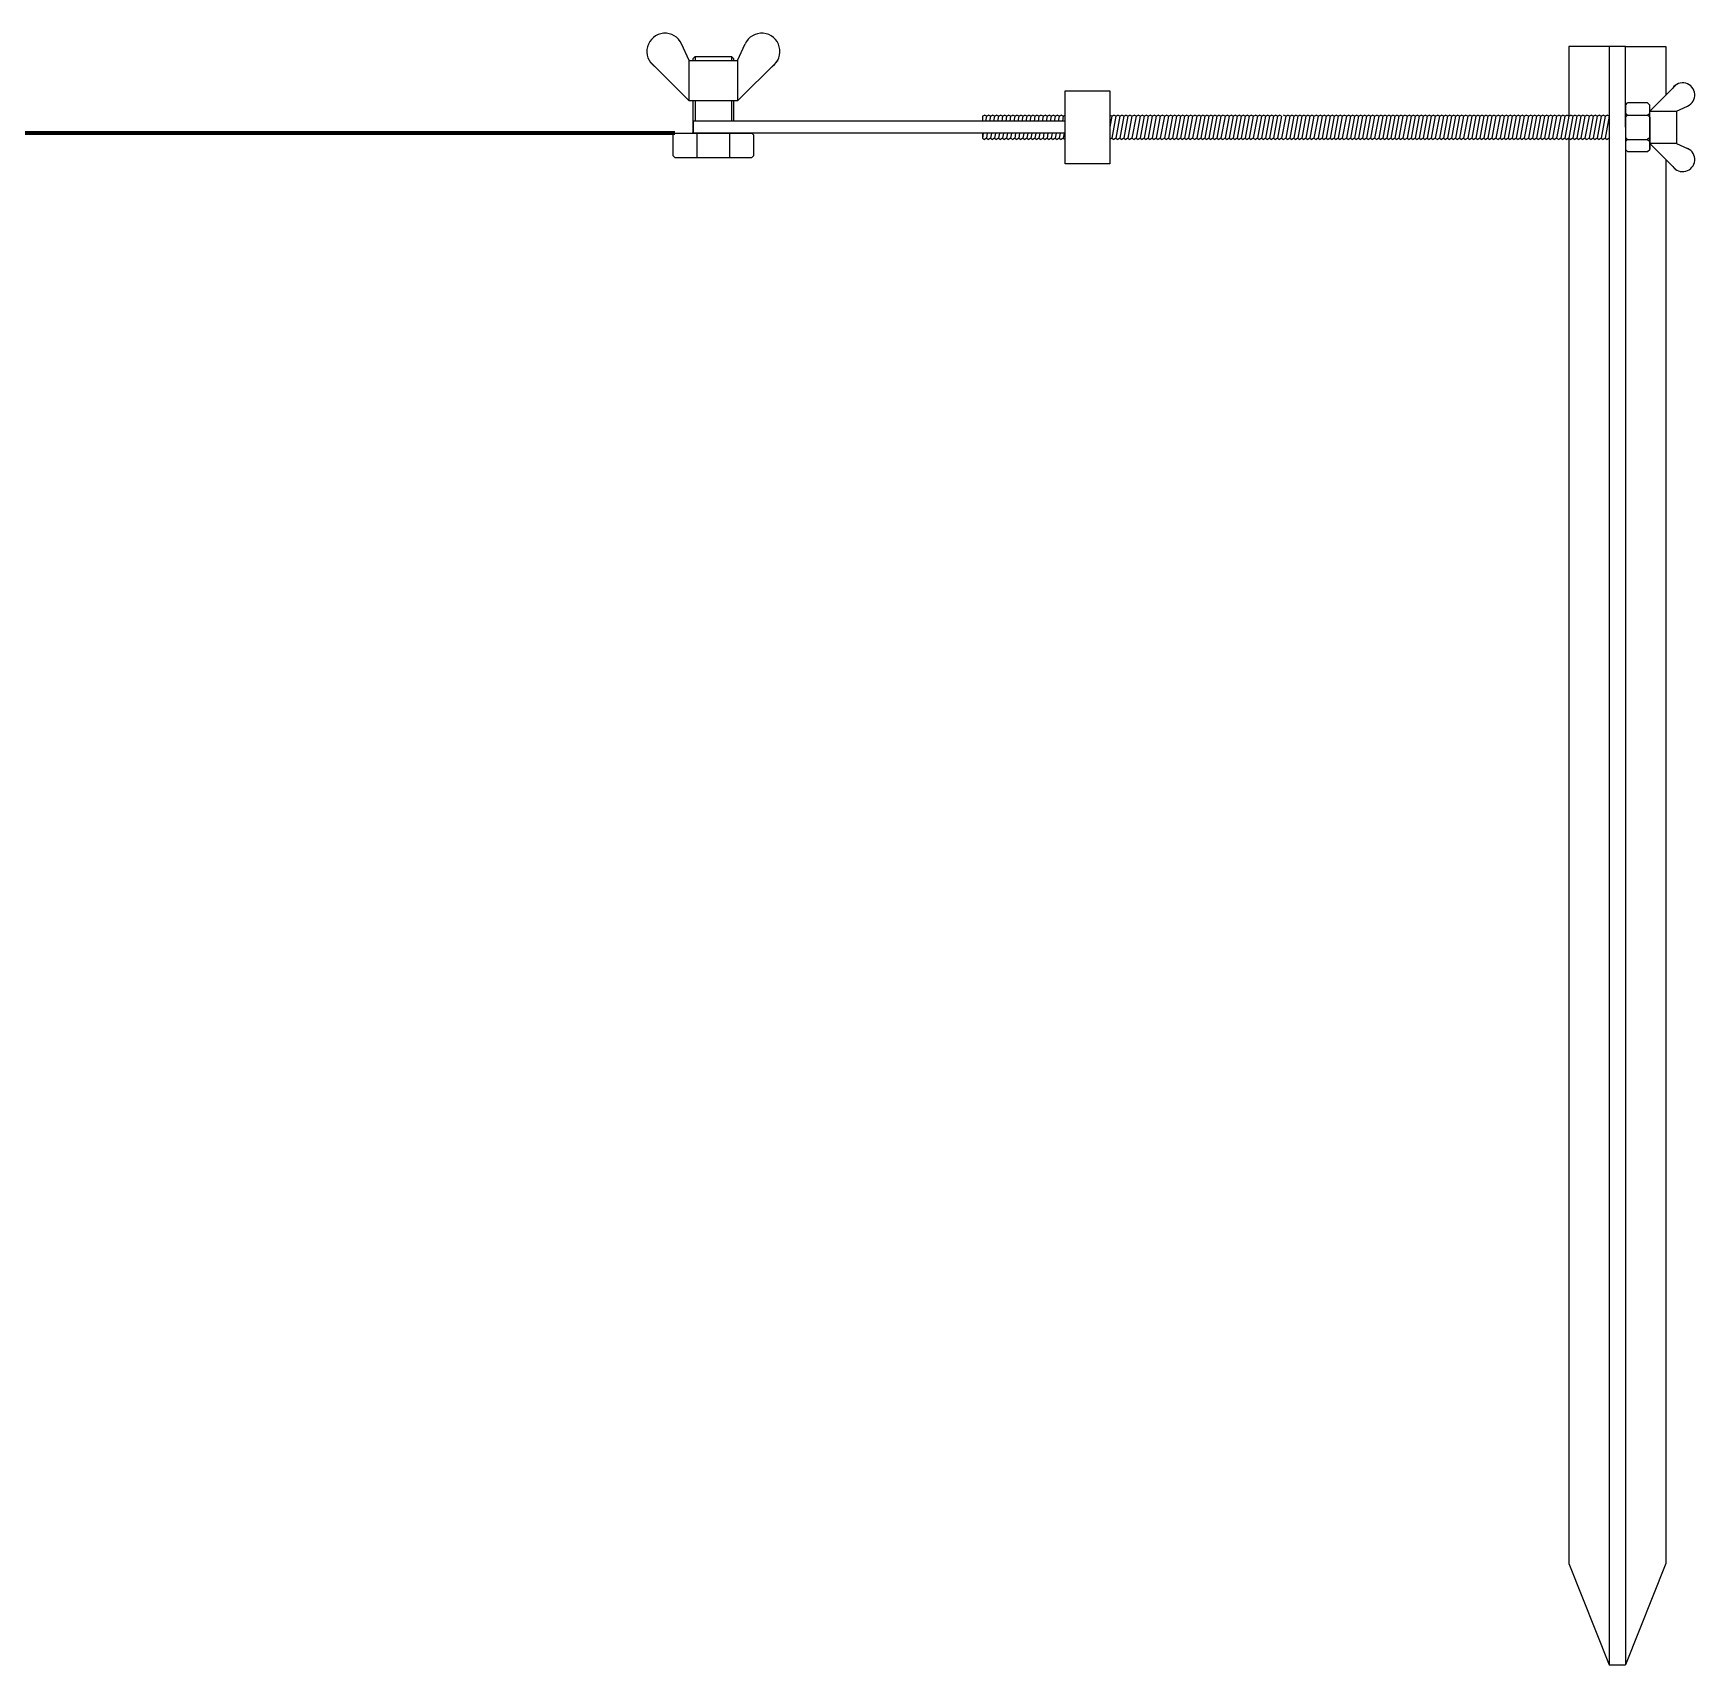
# Model space of a CAD drawing. Header units: millimetres. Extents: x -4052 to 362, y -239 to 259.
# Drawn here: x -3641.5 to -3230.7, y -239.3 to 163.9 of the extents above; entities that cross this region are included whole.
import ezdxf

# ---------------------------------------------------------------- set-up
doc = ezdxf.new("R2010")
doc.units = ezdxf.units.MM
doc.layers.add('Contorno', color=7, linetype='Continuous')

# ---------------------------------------------------------------- blocks, each defined once
blk = doc.blocks.new('Porca')
at = {"layer": 'Contorno'}
for p, q in [((-2499.3, 163.24), (-2498.8, 163.74)), ((-2499.3, 163.24), (-2499.3, 160.74)), ((-2498.8, 160.74), (-2499.3, 161.24)), ((-2499.3, 160.74), (-2499.3, 160.24)), ((-2498.8, 160.74), (-2499.3, 160.24)), ((-2499.3, 160.24), (-2499.3, 155.24)), ((-2493.8, 163.74), (-2498.8, 163.74)), ((-2498.8, 160.74), (-2493.8, 160.74)), ((-2493.8, 163.74), (-2493.3, 163.24)), ((-2493.8, 160.74), (-2493.3, 161.24)), ((-2493.3, 160.24), (-2493.8, 160.74)), ((-2493.3, 155.24), (-2493.3, 163.24)), ((-2493.3, 152.24), (-2493.3, 160.24)), ((-2493.3, 160.24), (-2493.3, 152.24)), ((-2499.3, 155.24), (-2499.3, 152.24)), ((-2498.8, 154.74), (-2499.3, 155.24)), ((-2498.8, 154.74), (-2499.3, 154.24)), ((-2498.8, 151.74), (-2499.3, 152.24)), ((-2498.8, 154.74), (-2493.8, 154.74)), ((-2493.3, 155.24), (-2493.8, 154.74)), ((-2493.8, 154.74), (-2493.3, 154.24)), ((-2493.8, 151.74), (-2493.3, 152.24)), ((-2493.3, 152.24), (-2493.3, 153.74)), ((-2498.8, 151.74), (-2493.8, 151.74))]:
    blk.add_line(p, q, dxfattribs=at)

msp = doc.modelspace()

# ---------------------------------------------------------------- linework, layer by layer
for p, q in [((-3457.463, 157.196), (-3457.334, 157.196)), ((-3235.167, 130.104), (-3235.167, 130.018))]:
    msp.add_line(p, q)
at = {"layer": 'Contorno'}
for p, q in [((-3479.334, 157.196), (-3481.197, 161.285)), ((-3467.334, 157.196), (-3465.471, 161.285)), ((-3251.834, 160.684), (-3261.834, 160.684)), ((-3261.834, 160.684), (-3261.834, 143.384)), ((-3247.834, 160.684), (-3251.834, 160.684)), ((-3251.834, 160.684), (-3251.834, 110.684)), ((-3247.834, 140.684), (-3247.834, 160.684)), ((-3247.834, 160.684), (-3237.834, 160.684)), ((-3237.834, 160.684), (-3237.834, 148.684)), ((-3488.983, 156.845), (-3479.334, 147.196)), ((-3479.334, 147.196), (-3479.334, 157.196)), ((-3479.334, 157.196), (-3467.334, 157.196)), ((-3478.334, 157.696), (-3477.834, 158.196)), ((-3478.334, 157.196), (-3478.334, 157.696)), ((-3477.834, 158.196), (-3468.834, 158.196)), ((-3477.834, 158.196), (-3477.834, 157.196)), ((-3468.334, 157.696), (-3468.834, 158.196)), ((-3468.834, 158.196), (-3468.834, 157.196)), ((-3468.334, 157.696), (-3468.334, 157.196)), ((-3467.334, 157.196), (-3467.334, 147.196)), ((-3457.685, 156.845), (-3467.334, 147.196)), ((-3386.334, 131.684), (-3386.334, 149.684)), ((-3386.334, 149.684), (-3375.334, 149.684)), ((-3375.334, 149.684), (-3375.334, 140.684)), ((-3235.401, 151.117), (-3241.834, 144.684)), ((-3473.334, 147.196), (-3479.334, 147.196)), ((-3478.334, 139.196), (-3478.334, 147.196)), ((-3477.834, 147.196), (-3477.834, 142.184)), ((-3467.334, 147.196), (-3473.334, 147.196)), ((-3468.834, 147.196), (-3468.834, 142.184)), ((-3468.334, 147.196), (-3468.334, 142.184)), ((-3241.834, 144.684), (-3241.834, 146.184)), ((-3241.834, 144.684), (-3235.167, 144.684)), ((-3241.834, 140.684), (-3241.834, 144.684)), ((-3235.167, 144.684), (-3232.441, 145.926)), ((-3235.167, 144.684), (-3235.167, 136.684)), ((-3386.334, 142.184), (-3478.334, 142.184)), ((-3478.334, 142.184), (-3478.334, 139.196)), ((-3406.834, 143.384), (-3406.334, 143.684)), ((-3406.834, 143.384), (-3406.834, 142.184)), ((-3405.834, 143.384), (-3406.334, 143.684)), ((-3405.834, 143.384), (-3406.056, 142.184)), ((-3405.834, 143.384), (-3406.056, 142.184)), ((-3405.834, 143.384), (-3405.334, 143.684)), ((-3404.834, 143.384), (-3405.334, 143.684)), ((-3404.834, 143.384), (-3405.056, 142.184)), ((-3404.834, 143.384), (-3405.056, 142.184)), ((-3404.834, 143.384), (-3404.334, 143.684)), ((-3403.834, 143.384), (-3404.334, 143.684)), ((-3403.834, 143.384), (-3404.056, 142.184)), ((-3403.834, 143.384), (-3404.056, 142.184)), ((-3403.834, 143.384), (-3403.334, 143.684)), ((-3402.834, 143.384), (-3403.334, 143.684)), ((-3402.834, 143.384), (-3403.056, 142.184)), ((-3402.834, 143.384), (-3403.056, 142.184)), ((-3402.834, 143.384), (-3402.334, 143.684)), ((-3401.834, 143.384), (-3402.334, 143.684)), ((-3401.834, 143.384), (-3402.056, 142.184)), ((-3401.834, 143.384), (-3402.056, 142.184)), ((-3401.834, 143.384), (-3401.334, 143.684)), ((-3400.834, 143.384), (-3401.334, 143.684)), ((-3400.834, 143.384), (-3401.056, 142.184)), ((-3400.834, 143.384), (-3401.056, 142.184)), ((-3400.834, 143.384), (-3400.334, 143.684)), ((-3399.834, 143.384), (-3400.334, 143.684)), ((-3399.834, 143.384), (-3400.056, 142.184)), ((-3399.834, 143.384), (-3400.056, 142.184)), ((-3399.834, 143.384), (-3399.334, 143.684)), ((-3398.834, 143.384), (-3399.334, 143.684)), ((-3398.834, 143.384), (-3399.056, 142.184)), ((-3398.834, 143.384), (-3399.056, 142.184)), ((-3398.834, 143.384), (-3398.334, 143.684)), ((-3397.834, 143.384), (-3398.334, 143.684)), ((-3397.834, 143.384), (-3398.056, 142.184)), ((-3397.834, 143.384), (-3398.056, 142.184)), ((-3397.834, 143.384), (-3397.334, 143.684)), ((-3396.834, 143.384), (-3397.334, 143.684)), ((-3396.834, 143.384), (-3397.056, 142.184)), ((-3396.834, 143.384), (-3397.056, 142.184)), ((-3396.834, 143.384), (-3396.334, 143.684)), ((-3395.834, 143.384), (-3396.334, 143.684)), ((-3395.834, 143.384), (-3396.056, 142.184)), ((-3395.834, 143.384), (-3396.056, 142.184)), ((-3395.834, 143.384), (-3395.334, 143.684)), ((-3394.834, 143.384), (-3395.334, 143.684)), ((-3394.834, 143.384), (-3395.056, 142.184)), ((-3394.834, 143.384), (-3395.056, 142.184)), ((-3394.834, 143.384), (-3394.334, 143.684)), ((-3393.834, 143.384), (-3394.334, 143.684)), ((-3393.834, 143.384), (-3394.056, 142.184)), ((-3393.834, 143.384), (-3394.056, 142.184)), ((-3393.834, 143.384), (-3393.334, 143.684)), ((-3392.834, 143.384), (-3393.334, 143.684)), ((-3392.834, 143.384), (-3393.056, 142.184)), ((-3392.834, 143.384), (-3393.056, 142.184)), ((-3392.834, 143.384), (-3392.334, 143.684)), ((-3391.834, 143.384), (-3392.334, 143.684)), ((-3391.834, 143.384), (-3392.056, 142.184)), ((-3391.834, 143.384), (-3392.056, 142.184)), ((-3391.834, 143.384), (-3391.334, 143.684)), ((-3390.834, 143.384), (-3391.334, 143.684)), ((-3390.834, 143.384), (-3391.056, 142.184)), ((-3390.834, 143.384), (-3391.056, 142.184)), ((-3390.834, 143.384), (-3390.334, 143.684)), ((-3389.834, 143.384), (-3390.334, 143.684)), ((-3389.834, 143.384), (-3390.056, 142.184)), ((-3389.834, 143.384), (-3390.056, 142.184)), ((-3389.834, 143.384), (-3389.334, 143.684)), ((-3388.834, 143.384), (-3389.334, 143.684)), ((-3388.834, 143.384), (-3389.056, 142.184)), ((-3388.834, 143.384), (-3389.056, 142.184)), ((-3388.834, 143.384), (-3388.334, 143.684)), ((-3387.834, 143.384), (-3388.334, 143.684)), ((-3387.834, 143.384), (-3388.056, 142.184)), ((-3387.834, 143.384), (-3388.056, 142.184)), ((-3387.834, 143.384), (-3387.334, 143.684)), ((-3386.834, 143.384), (-3387.334, 143.684)), ((-3386.834, 143.384), (-3387.056, 142.184)), ((-3386.834, 143.384), (-3387.056, 142.184)), ((-3386.834, 143.384), (-3386.334, 143.684)), ((-3386.334, 140.684), (-3386.334, 142.184)), ((-3374.834, 143.384), (-3375.334, 143.684)), ((-3374.834, 143.384), (-3375.334, 140.684)), ((-3374.834, 143.384), (-3375.334, 140.684)), ((-3375.334, 140.684), (-3375.334, 131.684)), ((-3374.834, 143.384), (-3374.334, 143.684)), ((-3373.834, 143.384), (-3374.834, 137.984)), ((-3373.834, 143.384), (-3374.834, 137.984)), ((-3373.834, 143.384), (-3374.334, 143.684)), ((-3373.834, 143.384), (-3373.334, 143.684)), ((-3372.834, 143.384), (-3373.834, 137.984)), ((-3372.834, 143.384), (-3373.834, 137.984)), ((-3372.834, 143.384), (-3373.334, 143.684)), ((-3372.834, 143.384), (-3372.334, 143.684)), ((-3371.834, 143.384), (-3372.834, 137.984)), ((-3371.834, 143.384), (-3372.834, 137.984)), ((-3371.834, 143.384), (-3372.334, 143.684)), ((-3371.834, 143.384), (-3371.334, 143.684)), ((-3370.834, 143.384), (-3371.834, 137.984)), ((-3370.834, 143.384), (-3371.834, 137.984)), ((-3370.834, 143.384), (-3371.334, 143.684)), ((-3370.834, 143.384), (-3370.334, 143.684)), ((-3369.834, 143.384), (-3370.834, 137.984)), ((-3369.834, 143.384), (-3370.834, 137.984)), ((-3369.834, 143.384), (-3370.334, 143.684)), ((-3369.834, 143.384), (-3369.334, 143.684)), ((-3368.834, 143.384), (-3369.834, 137.984)), ((-3368.834, 143.384), (-3369.834, 137.984)), ((-3368.834, 143.384), (-3369.334, 143.684)), ((-3368.834, 143.384), (-3368.334, 143.684)), ((-3367.834, 143.384), (-3368.834, 137.984)), ((-3367.834, 143.384), (-3368.834, 137.984)), ((-3367.834, 143.384), (-3368.334, 143.684)), ((-3367.834, 143.384), (-3367.334, 143.684)), ((-3366.834, 143.384), (-3367.834, 137.984)), ((-3366.834, 143.384), (-3367.834, 137.984)), ((-3366.834, 143.384), (-3367.334, 143.684)), ((-3366.834, 143.384), (-3366.334, 143.684)), ((-3365.834, 143.384), (-3366.834, 137.984)), ((-3365.834, 143.384), (-3366.834, 137.984)), ((-3365.834, 143.384), (-3366.334, 143.684)), ((-3365.834, 143.384), (-3365.334, 143.684)), ((-3364.834, 143.384), (-3365.834, 137.984)), ((-3364.834, 143.384), (-3365.834, 137.984)), ((-3364.834, 143.384), (-3365.334, 143.684)), ((-3364.834, 143.384), (-3364.334, 143.684)), ((-3363.834, 143.384), (-3364.834, 137.984)), ((-3363.834, 143.384), (-3364.834, 137.984)), ((-3363.834, 143.384), (-3364.334, 143.684)), ((-3363.834, 143.384), (-3363.334, 143.684)), ((-3362.834, 143.384), (-3363.834, 137.984)), ((-3362.834, 143.384), (-3363.834, 137.984)), ((-3362.834, 143.384), (-3363.334, 143.684)), ((-3362.834, 143.384), (-3362.334, 143.684)), ((-3361.834, 143.384), (-3362.834, 137.984)), ((-3361.834, 143.384), (-3362.834, 137.984)), ((-3361.834, 143.384), (-3362.334, 143.684)), ((-3361.834, 143.384), (-3361.334, 143.684)), ((-3360.834, 143.384), (-3361.834, 137.984)), ((-3360.834, 143.384), (-3361.834, 137.984)), ((-3360.834, 143.384), (-3361.334, 143.684)), ((-3360.834, 143.384), (-3360.334, 143.684)), ((-3359.834, 143.384), (-3360.834, 137.984)), ((-3359.834, 143.384), (-3360.834, 137.984)), ((-3359.834, 143.384), (-3360.334, 143.684)), ((-3359.834, 143.384), (-3359.334, 143.684)), ((-3358.834, 143.384), (-3359.834, 137.984)), ((-3358.834, 143.384), (-3359.834, 137.984)), ((-3358.834, 143.384), (-3359.334, 143.684)), ((-3358.834, 143.384), (-3358.334, 143.684)), ((-3357.834, 143.384), (-3358.834, 137.984)), ((-3357.834, 143.384), (-3358.834, 137.984)), ((-3357.834, 143.384), (-3358.334, 143.684)), ((-3357.834, 143.384), (-3357.334, 143.684)), ((-3356.834, 143.384), (-3357.834, 137.984)), ((-3356.834, 143.384), (-3357.834, 137.984)), ((-3356.834, 143.384), (-3357.334, 143.684)), ((-3356.834, 143.384), (-3356.334, 143.684)), ((-3355.834, 143.384), (-3356.834, 137.984)), ((-3355.834, 143.384), (-3356.834, 137.984)), ((-3355.834, 143.384), (-3356.334, 143.684)), ((-3355.834, 143.384), (-3355.334, 143.684)), ((-3354.834, 143.384), (-3355.834, 137.984)), ((-3354.834, 143.384), (-3355.834, 137.984)), ((-3354.834, 143.384), (-3355.334, 143.684)), ((-3354.834, 143.384), (-3354.334, 143.684)), ((-3353.834, 143.384), (-3354.834, 137.984)), ((-3353.834, 143.384), (-3354.834, 137.984)), ((-3353.834, 143.384), (-3354.334, 143.684)), ((-3353.834, 143.384), (-3353.334, 143.684)), ((-3352.834, 143.384), (-3353.834, 137.984)), ((-3352.834, 143.384), (-3353.834, 137.984)), ((-3352.834, 143.384), (-3353.334, 143.684)), ((-3352.834, 143.384), (-3352.334, 143.684)), ((-3351.834, 143.384), (-3352.834, 137.984)), ((-3351.834, 143.384), (-3352.834, 137.984)), ((-3351.834, 143.384), (-3352.334, 143.684)), ((-3351.834, 143.384), (-3351.334, 143.684)), ((-3350.834, 143.384), (-3351.834, 137.984)), ((-3350.834, 143.384), (-3351.834, 137.984)), ((-3350.834, 143.384), (-3351.334, 143.684)), ((-3350.834, 143.384), (-3350.334, 143.684)), ((-3349.834, 143.384), (-3350.834, 137.984)), ((-3349.834, 143.384), (-3350.834, 137.984)), ((-3349.834, 143.384), (-3350.334, 143.684)), ((-3349.834, 143.384), (-3349.334, 143.684)), ((-3348.834, 143.384), (-3349.834, 137.984)), ((-3348.834, 143.384), (-3349.834, 137.984)), ((-3348.834, 143.384), (-3349.334, 143.684)), ((-3348.834, 143.384), (-3348.334, 143.684)), ((-3347.834, 143.384), (-3348.834, 137.984)), ((-3347.834, 143.384), (-3348.834, 137.984)), ((-3347.834, 143.384), (-3348.334, 143.684)), ((-3347.834, 143.384), (-3347.334, 143.684)), ((-3346.834, 143.384), (-3347.834, 137.984)), ((-3346.834, 143.384), (-3347.834, 137.984)), ((-3346.834, 143.384), (-3347.334, 143.684)), ((-3346.834, 143.384), (-3346.334, 143.684)), ((-3345.834, 143.384), (-3346.834, 137.984)), ((-3345.834, 143.384), (-3346.834, 137.984)), ((-3345.834, 143.384), (-3346.334, 143.684)), ((-3345.834, 143.384), (-3345.334, 143.684)), ((-3344.834, 143.384), (-3345.834, 137.984)), ((-3344.834, 143.384), (-3345.834, 137.984)), ((-3344.834, 143.384), (-3345.334, 143.684)), ((-3344.834, 143.384), (-3344.334, 143.684)), ((-3343.834, 143.384), (-3344.834, 137.984)), ((-3343.834, 143.384), (-3344.834, 137.984)), ((-3343.834, 143.384), (-3344.334, 143.684)), ((-3343.834, 143.384), (-3343.334, 143.684)), ((-3342.834, 143.384), (-3343.834, 137.984)), ((-3342.834, 143.384), (-3343.834, 137.984)), ((-3342.834, 143.384), (-3343.334, 143.684)), ((-3342.834, 143.384), (-3342.334, 143.684)), ((-3341.834, 143.384), (-3342.834, 137.984)), ((-3341.834, 143.384), (-3342.834, 137.984)), ((-3341.834, 143.384), (-3342.334, 143.684)), ((-3341.834, 143.384), (-3341.334, 143.684)), ((-3340.834, 143.384), (-3341.834, 137.984)), ((-3340.834, 143.384), (-3341.834, 137.984)), ((-3340.834, 143.384), (-3341.334, 143.684)), ((-3340.834, 143.384), (-3340.334, 143.684)), ((-3339.834, 143.384), (-3340.834, 137.984)), ((-3339.834, 143.384), (-3340.834, 137.984)), ((-3339.834, 143.384), (-3340.334, 143.684)), ((-3339.834, 143.384), (-3339.334, 143.684)), ((-3338.834, 143.384), (-3339.834, 137.984)), ((-3338.834, 143.384), (-3339.834, 137.984)), ((-3338.834, 143.384), (-3339.334, 143.684)), ((-3338.834, 143.384), (-3338.334, 143.684)), ((-3337.834, 143.384), (-3338.834, 137.984)), ((-3337.834, 143.384), (-3338.834, 137.984)), ((-3337.834, 143.384), (-3338.334, 143.684)), ((-3337.834, 143.384), (-3337.334, 143.684)), ((-3336.834, 143.384), (-3337.834, 137.984)), ((-3336.834, 143.384), (-3337.834, 137.984)), ((-3336.834, 143.384), (-3337.334, 143.684)), ((-3336.834, 143.384), (-3336.334, 143.684)), ((-3335.834, 143.384), (-3336.834, 137.984)), ((-3335.834, 143.384), (-3336.834, 137.984)), ((-3335.834, 143.384), (-3336.334, 143.684)), ((-3335.834, 143.384), (-3335.334, 143.684)), ((-3334.834, 143.384), (-3335.834, 137.984)), ((-3334.834, 143.384), (-3335.834, 137.984)), ((-3334.834, 143.384), (-3335.334, 143.684)), ((-3334.834, 143.384), (-3334.334, 143.684)), ((-3333.834, 143.384), (-3334.834, 137.984)), ((-3333.834, 143.384), (-3334.834, 137.984)), ((-3333.834, 143.384), (-3334.334, 143.684)), ((-3333.834, 143.384), (-3333.334, 143.684)), ((-3332.834, 143.384), (-3333.834, 137.984)), ((-3332.834, 143.384), (-3333.834, 137.984)), ((-3332.834, 143.384), (-3333.334, 143.684)), ((-3331.834, 143.384), (-3332.834, 137.984)), ((-3331.834, 143.384), (-3332.834, 137.984)), ((-3331.834, 143.384), (-3332.334, 143.684)), ((-3331.834, 143.384), (-3331.334, 143.684)), ((-3330.834, 143.384), (-3331.834, 137.984)), ((-3330.834, 143.384), (-3331.834, 137.984)), ((-3330.834, 143.384), (-3331.334, 143.684)), ((-3330.834, 143.384), (-3330.334, 143.684)), ((-3329.834, 143.384), (-3330.834, 137.984)), ((-3329.834, 143.384), (-3330.834, 137.984)), ((-3329.834, 143.384), (-3330.334, 143.684)), ((-3329.834, 143.384), (-3329.334, 143.684)), ((-3328.834, 143.384), (-3329.834, 137.984)), ((-3328.834, 143.384), (-3329.834, 137.984)), ((-3328.834, 143.384), (-3329.334, 143.684)), ((-3328.834, 143.384), (-3328.334, 143.684)), ((-3327.834, 143.384), (-3328.834, 137.984)), ((-3327.834, 143.384), (-3328.834, 137.984)), ((-3327.834, 143.384), (-3328.334, 143.684)), ((-3327.834, 143.384), (-3327.334, 143.684)), ((-3326.834, 143.384), (-3327.834, 137.984)), ((-3326.834, 143.384), (-3327.834, 137.984)), ((-3326.834, 143.384), (-3327.334, 143.684)), ((-3326.834, 143.384), (-3326.334, 143.684)), ((-3325.834, 143.384), (-3326.834, 137.984)), ((-3325.834, 143.384), (-3326.834, 137.984)), ((-3325.834, 143.384), (-3326.334, 143.684)), ((-3325.834, 143.384), (-3325.334, 143.684)), ((-3324.834, 143.384), (-3325.834, 137.984)), ((-3324.834, 143.384), (-3325.834, 137.984)), ((-3324.834, 143.384), (-3325.334, 143.684)), ((-3324.834, 143.384), (-3324.334, 143.684)), ((-3323.834, 143.384), (-3324.834, 137.984)), ((-3323.834, 143.384), (-3324.834, 137.984)), ((-3323.834, 143.384), (-3324.334, 143.684)), ((-3323.834, 143.384), (-3323.334, 143.684)), ((-3322.834, 143.384), (-3323.834, 137.984)), ((-3322.834, 143.384), (-3323.834, 137.984)), ((-3322.834, 143.384), (-3323.334, 143.684)), ((-3322.834, 143.384), (-3322.334, 143.684)), ((-3321.834, 143.384), (-3322.834, 137.984)), ((-3321.834, 143.384), (-3322.834, 137.984)), ((-3321.834, 143.384), (-3322.334, 143.684)), ((-3321.834, 143.384), (-3321.334, 143.684)), ((-3320.834, 143.384), (-3321.834, 137.984)), ((-3320.834, 143.384), (-3321.834, 137.984)), ((-3320.834, 143.384), (-3321.334, 143.684)), ((-3320.834, 143.384), (-3320.334, 143.684)), ((-3319.834, 143.384), (-3320.834, 137.984)), ((-3319.834, 143.384), (-3320.834, 137.984)), ((-3319.834, 143.384), (-3320.334, 143.684)), ((-3319.834, 143.384), (-3319.334, 143.684)), ((-3318.834, 143.384), (-3319.834, 137.984)), ((-3318.834, 143.384), (-3319.834, 137.984)), ((-3318.834, 143.384), (-3319.334, 143.684)), ((-3318.834, 143.384), (-3318.334, 143.684)), ((-3317.834, 143.384), (-3318.834, 137.984)), ((-3317.834, 143.384), (-3318.834, 137.984)), ((-3317.834, 143.384), (-3318.334, 143.684)), ((-3317.834, 143.384), (-3317.334, 143.684)), ((-3316.834, 143.384), (-3317.834, 137.984)), ((-3316.834, 143.384), (-3317.834, 137.984)), ((-3316.834, 143.384), (-3317.334, 143.684)), ((-3316.834, 143.384), (-3316.334, 143.684)), ((-3315.834, 143.384), (-3316.834, 137.984)), ((-3315.834, 143.384), (-3316.834, 137.984)), ((-3315.834, 143.384), (-3316.334, 143.684)), ((-3315.834, 143.384), (-3315.334, 143.684)), ((-3314.834, 143.384), (-3315.834, 137.984)), ((-3314.834, 143.384), (-3315.834, 137.984)), ((-3314.834, 143.384), (-3315.334, 143.684)), ((-3314.834, 143.384), (-3314.334, 143.684)), ((-3313.834, 143.384), (-3314.834, 137.984)), ((-3313.834, 143.384), (-3314.834, 137.984)), ((-3313.834, 143.384), (-3314.334, 143.684)), ((-3313.834, 143.384), (-3313.334, 143.684)), ((-3312.834, 143.384), (-3313.834, 137.984)), ((-3312.834, 143.384), (-3313.834, 137.984)), ((-3312.834, 143.384), (-3313.334, 143.684)), ((-3312.834, 143.384), (-3312.334, 143.684)), ((-3311.834, 143.384), (-3312.834, 137.984)), ((-3311.834, 143.384), (-3312.834, 137.984)), ((-3311.834, 143.384), (-3312.334, 143.684)), ((-3311.834, 143.384), (-3311.334, 143.684)), ((-3310.834, 143.384), (-3311.834, 137.984)), ((-3310.834, 143.384), (-3311.834, 137.984)), ((-3310.834, 143.384), (-3311.334, 143.684)), ((-3310.834, 143.384), (-3310.334, 143.684)), ((-3309.834, 143.384), (-3310.834, 137.984)), ((-3309.834, 143.384), (-3310.834, 137.984)), ((-3309.834, 143.384), (-3310.334, 143.684)), ((-3309.834, 143.384), (-3309.334, 143.684)), ((-3308.834, 143.384), (-3309.834, 137.984)), ((-3308.834, 143.384), (-3309.834, 137.984)), ((-3308.834, 143.384), (-3309.334, 143.684)), ((-3308.834, 143.384), (-3308.334, 143.684)), ((-3307.834, 143.384), (-3308.834, 137.984)), ((-3307.834, 143.384), (-3308.834, 137.984)), ((-3307.834, 143.384), (-3308.334, 143.684)), ((-3307.834, 143.384), (-3307.334, 143.684)), ((-3306.834, 143.384), (-3307.834, 137.984)), ((-3306.834, 143.384), (-3307.834, 137.984)), ((-3306.834, 143.384), (-3307.334, 143.684)), ((-3306.834, 143.384), (-3306.334, 143.684)), ((-3305.834, 143.384), (-3306.834, 137.984)), ((-3305.834, 143.384), (-3306.834, 137.984)), ((-3305.834, 143.384), (-3306.334, 143.684)), ((-3305.834, 143.384), (-3305.334, 143.684)), ((-3304.834, 143.384), (-3305.834, 137.984)), ((-3304.834, 143.384), (-3305.834, 137.984)), ((-3304.834, 143.384), (-3305.334, 143.684)), ((-3304.834, 143.384), (-3304.334, 143.684)), ((-3303.834, 143.384), (-3304.834, 137.984)), ((-3303.834, 143.384), (-3304.834, 137.984)), ((-3303.834, 143.384), (-3304.334, 143.684)), ((-3303.834, 143.384), (-3303.334, 143.684)), ((-3302.834, 143.384), (-3303.834, 137.984)), ((-3302.834, 143.384), (-3303.834, 137.984)), ((-3302.834, 143.384), (-3303.334, 143.684)), ((-3302.834, 143.384), (-3302.334, 143.684)), ((-3301.834, 143.384), (-3302.834, 137.984)), ((-3301.834, 143.384), (-3302.834, 137.984)), ((-3301.834, 143.384), (-3302.334, 143.684)), ((-3301.834, 143.384), (-3301.334, 143.684)), ((-3300.834, 143.384), (-3301.834, 137.984)), ((-3300.834, 143.384), (-3301.834, 137.984)), ((-3300.834, 143.384), (-3301.334, 143.684)), ((-3300.834, 143.384), (-3300.334, 143.684)), ((-3299.834, 143.384), (-3300.834, 137.984)), ((-3299.834, 143.384), (-3300.834, 137.984)), ((-3299.834, 143.384), (-3300.334, 143.684)), ((-3299.834, 143.384), (-3299.334, 143.684)), ((-3298.834, 143.384), (-3299.834, 137.984)), ((-3298.834, 143.384), (-3299.834, 137.984)), ((-3298.834, 143.384), (-3299.334, 143.684)), ((-3298.834, 143.384), (-3298.334, 143.684)), ((-3297.834, 143.384), (-3298.834, 137.984)), ((-3297.834, 143.384), (-3298.834, 137.984)), ((-3297.834, 143.384), (-3298.334, 143.684)), ((-3297.834, 143.384), (-3297.334, 143.684)), ((-3296.834, 143.384), (-3297.834, 137.984)), ((-3296.834, 143.384), (-3297.834, 137.984)), ((-3296.834, 143.384), (-3297.334, 143.684)), ((-3296.834, 143.384), (-3296.334, 143.684)), ((-3295.834, 143.384), (-3296.834, 137.984)), ((-3295.834, 143.384), (-3296.834, 137.984)), ((-3295.834, 143.384), (-3296.334, 143.684)), ((-3295.834, 143.384), (-3295.334, 143.684)), ((-3294.834, 143.384), (-3295.834, 137.984)), ((-3294.834, 143.384), (-3295.834, 137.984)), ((-3294.834, 143.384), (-3295.334, 143.684)), ((-3294.834, 143.384), (-3294.334, 143.684)), ((-3293.834, 143.384), (-3294.834, 137.984)), ((-3293.834, 143.384), (-3294.834, 137.984)), ((-3293.834, 143.384), (-3294.334, 143.684)), ((-3293.834, 143.384), (-3293.334, 143.684)), ((-3292.834, 143.384), (-3293.834, 137.984)), ((-3292.834, 143.384), (-3293.834, 137.984)), ((-3292.834, 143.384), (-3293.334, 143.684)), ((-3292.834, 143.384), (-3292.334, 143.684)), ((-3291.834, 143.384), (-3292.834, 137.984)), ((-3291.834, 143.384), (-3292.834, 137.984)), ((-3291.834, 143.384), (-3292.334, 143.684)), ((-3291.834, 143.384), (-3291.334, 143.684)), ((-3290.834, 143.384), (-3291.834, 137.984)), ((-3290.834, 143.384), (-3291.834, 137.984)), ((-3290.834, 143.384), (-3291.334, 143.684)), ((-3290.834, 143.384), (-3290.334, 143.684)), ((-3289.834, 143.384), (-3290.834, 137.984)), ((-3289.834, 143.384), (-3290.834, 137.984)), ((-3289.834, 143.384), (-3290.334, 143.684)), ((-3289.834, 143.384), (-3289.334, 143.684)), ((-3288.834, 143.384), (-3289.834, 137.984)), ((-3288.834, 143.384), (-3289.834, 137.984)), ((-3288.834, 143.384), (-3289.334, 143.684)), ((-3288.834, 143.384), (-3288.334, 143.684)), ((-3287.834, 143.384), (-3288.834, 137.984)), ((-3287.834, 143.384), (-3288.834, 137.984)), ((-3287.834, 143.384), (-3288.334, 143.684)), ((-3287.834, 143.384), (-3287.334, 143.684)), ((-3286.834, 143.384), (-3287.834, 137.984)), ((-3286.834, 143.384), (-3287.834, 137.984)), ((-3286.834, 143.384), (-3287.334, 143.684)), ((-3286.834, 143.384), (-3286.334, 143.684)), ((-3285.834, 143.384), (-3286.834, 137.984)), ((-3285.834, 143.384), (-3286.834, 137.984)), ((-3285.834, 143.384), (-3286.334, 143.684)), ((-3285.834, 143.384), (-3285.334, 143.684)), ((-3284.834, 143.384), (-3285.834, 137.984)), ((-3284.834, 143.384), (-3285.834, 137.984)), ((-3284.834, 143.384), (-3285.334, 143.684)), ((-3284.834, 143.384), (-3284.334, 143.684)), ((-3283.834, 143.384), (-3284.834, 137.984)), ((-3283.834, 143.384), (-3284.834, 137.984)), ((-3283.834, 143.384), (-3284.334, 143.684)), ((-3283.834, 143.384), (-3283.334, 143.684)), ((-3282.834, 143.384), (-3283.834, 137.984)), ((-3282.834, 143.384), (-3283.834, 137.984)), ((-3282.834, 143.384), (-3283.334, 143.684)), ((-3282.834, 143.384), (-3282.334, 143.684)), ((-3281.834, 143.384), (-3282.834, 137.984)), ((-3281.834, 143.384), (-3282.834, 137.984)), ((-3281.834, 143.384), (-3282.334, 143.684)), ((-3281.834, 143.384), (-3281.334, 143.684)), ((-3280.834, 143.384), (-3281.834, 137.984)), ((-3280.834, 143.384), (-3281.834, 137.984)), ((-3280.834, 143.384), (-3281.334, 143.684)), ((-3280.834, 143.384), (-3280.334, 143.684)), ((-3279.834, 143.384), (-3280.834, 137.984)), ((-3279.834, 143.384), (-3280.834, 137.984)), ((-3279.834, 143.384), (-3280.334, 143.684)), ((-3279.834, 143.384), (-3279.334, 143.684)), ((-3278.834, 143.384), (-3279.834, 137.984)), ((-3278.834, 143.384), (-3279.834, 137.984)), ((-3278.834, 143.384), (-3279.334, 143.684)), ((-3278.834, 143.384), (-3278.334, 143.684)), ((-3277.834, 143.384), (-3278.834, 137.984)), ((-3277.834, 143.384), (-3278.834, 137.984)), ((-3277.834, 143.384), (-3278.334, 143.684)), ((-3277.834, 143.384), (-3277.334, 143.684)), ((-3276.834, 143.384), (-3277.834, 137.984)), ((-3276.834, 143.384), (-3277.834, 137.984)), ((-3276.834, 143.384), (-3277.334, 143.684)), ((-3276.834, 143.384), (-3276.334, 143.684)), ((-3275.834, 143.384), (-3276.834, 137.984)), ((-3275.834, 143.384), (-3276.834, 137.984)), ((-3275.834, 143.384), (-3276.334, 143.684)), ((-3275.834, 143.384), (-3275.334, 143.684)), ((-3274.834, 143.384), (-3275.834, 137.984)), ((-3274.834, 143.384), (-3275.834, 137.984)), ((-3274.834, 143.384), (-3275.334, 143.684)), ((-3274.834, 143.384), (-3274.334, 143.684)), ((-3273.834, 143.384), (-3274.834, 137.984)), ((-3273.834, 143.384), (-3274.834, 137.984)), ((-3273.834, 143.384), (-3274.334, 143.684)), ((-3273.834, 143.384), (-3273.334, 143.684)), ((-3272.834, 143.384), (-3273.834, 137.984)), ((-3272.834, 143.384), (-3273.834, 137.984)), ((-3272.834, 143.384), (-3273.334, 143.684)), ((-3272.834, 143.384), (-3272.334, 143.684)), ((-3271.834, 143.384), (-3272.834, 137.984)), ((-3271.834, 143.384), (-3272.834, 137.984)), ((-3271.834, 143.384), (-3272.334, 143.684)), ((-3271.834, 143.384), (-3271.334, 143.684)), ((-3270.834, 143.384), (-3271.834, 137.984)), ((-3270.834, 143.384), (-3271.834, 137.984)), ((-3270.834, 143.384), (-3271.334, 143.684)), ((-3270.834, 143.384), (-3270.334, 143.684)), ((-3269.834, 143.384), (-3270.834, 137.984)), ((-3269.834, 143.384), (-3270.834, 137.984)), ((-3269.834, 143.384), (-3270.334, 143.684)), ((-3269.834, 143.384), (-3269.334, 143.684)), ((-3268.834, 143.384), (-3269.834, 137.984)), ((-3268.834, 143.384), (-3269.834, 137.984)), ((-3268.834, 143.384), (-3269.334, 143.684)), ((-3268.834, 143.384), (-3268.334, 143.684)), ((-3267.834, 143.384), (-3268.834, 137.984)), ((-3267.834, 143.384), (-3268.834, 137.984)), ((-3267.834, 143.384), (-3268.334, 143.684)), ((-3267.834, 143.384), (-3267.334, 143.684)), ((-3266.834, 143.384), (-3267.834, 137.984)), ((-3266.834, 143.384), (-3267.834, 137.984)), ((-3266.834, 143.384), (-3267.334, 143.684)), ((-3266.834, 143.384), (-3266.334, 143.684)), ((-3265.834, 143.384), (-3266.834, 137.984)), ((-3265.834, 143.384), (-3266.834, 137.984)), ((-3265.834, 143.384), (-3266.334, 143.684)), ((-3265.834, 143.384), (-3265.334, 143.684)), ((-3264.834, 143.384), (-3265.834, 137.984)), ((-3264.834, 143.384), (-3265.834, 137.984)), ((-3264.834, 143.384), (-3265.334, 143.684)), ((-3264.834, 143.384), (-3264.334, 143.684)), ((-3263.834, 143.384), (-3264.834, 137.984)), ((-3263.834, 143.384), (-3264.834, 137.984)), ((-3263.834, 143.384), (-3264.334, 143.684)), ((-3263.834, 143.384), (-3263.334, 143.684)), ((-3262.834, 143.384), (-3263.834, 137.984)), ((-3262.834, 143.384), (-3263.834, 137.984)), ((-3262.834, 143.384), (-3263.334, 143.684)), ((-3262.834, 143.384), (-3262.334, 143.684)), ((-3261.834, 143.384), (-3262.834, 137.984)), ((-3261.834, 143.384), (-3262.834, 137.984)), ((-3261.834, 143.384), (-3262.334, 143.684)), ((-3261.834, 143.384), (-3261.334, 143.684)), ((-3260.834, 143.384), (-3261.834, 137.984)), ((-3260.834, 143.384), (-3261.834, 137.984)), ((-3260.834, 143.384), (-3261.334, 143.684)), ((-3260.834, 143.384), (-3260.334, 143.684)), ((-3259.834, 143.384), (-3260.834, 137.984)), ((-3259.834, 143.384), (-3260.834, 137.984)), ((-3259.834, 143.384), (-3260.334, 143.684)), ((-3259.834, 143.384), (-3259.334, 143.684)), ((-3258.834, 143.384), (-3259.834, 137.984)), ((-3258.834, 143.384), (-3259.834, 137.984)), ((-3258.834, 143.384), (-3259.334, 143.684)), ((-3258.834, 143.384), (-3258.334, 143.684)), ((-3257.834, 143.384), (-3258.834, 137.984)), ((-3257.834, 143.384), (-3258.834, 137.984)), ((-3257.834, 143.384), (-3258.334, 143.684)), ((-3257.834, 143.384), (-3257.334, 143.684)), ((-3256.834, 143.384), (-3257.834, 137.984)), ((-3256.834, 143.384), (-3257.834, 137.984)), ((-3256.834, 143.384), (-3257.334, 143.684)), ((-3256.834, 143.384), (-3256.334, 143.684)), ((-3255.834, 143.384), (-3256.834, 137.984)), ((-3255.834, 143.384), (-3256.834, 137.984)), ((-3255.834, 143.384), (-3256.334, 143.684)), ((-3255.834, 143.384), (-3255.334, 143.684)), ((-3254.834, 143.384), (-3255.834, 137.984)), ((-3254.834, 143.384), (-3255.834, 137.984)), ((-3254.834, 143.384), (-3255.334, 143.684)), ((-3254.834, 143.384), (-3254.334, 143.684)), ((-3253.834, 143.384), (-3254.834, 137.984)), ((-3253.834, 143.384), (-3254.834, 137.984)), ((-3253.834, 143.384), (-3254.334, 143.684)), ((-3253.834, 143.384), (-3253.334, 143.684)), ((-3252.834, 143.384), (-3253.834, 137.984)), ((-3252.834, 143.384), (-3253.834, 137.984)), ((-3252.834, 143.384), (-3253.334, 143.684)), ((-3252.834, 143.384), (-3252.334, 143.684)), ((-3251.834, 143.384), (-3252.834, 137.984)), ((-3251.834, 143.384), (-3252.834, 137.984)), ((-3251.834, 143.384), (-3252.334, 143.684)), ((-3247.834, 143.384), (-3247.834, 137.984)), ((-3241.834, 136.684), (-3241.834, 140.684)), ((-3482.834, 139.196), (-3483.334, 138.696)), ((-3483.334, 139.196), (-3483.334, 139.196)), ((-3483.334, 138.696), (-3483.334, 133.696)), ((-3482.834, 139.196), (-3463.834, 139.196)), ((-3386.596, 139.196), (-3478.596, 139.196)), ((-3477.334, 133.196), (-3477.334, 139.196)), ((-3477.334, 139.196), (-3469.334, 139.196)), ((-3469.334, 139.196), (-3469.334, 133.196)), ((-3463.334, 138.696), (-3463.834, 139.196)), ((-3463.334, 133.696), (-3463.334, 138.696)), ((-3406.609, 139.196), (-3406.834, 137.984)), ((-3406.609, 139.196), (-3406.834, 137.984)), ((-3406.834, 139.196), (-3406.834, 137.984)), ((-3406.834, 137.984), (-3406.334, 137.684)), ((-3405.834, 137.984), (-3406.334, 137.684)), ((-3405.609, 139.196), (-3405.834, 137.984)), ((-3405.609, 139.196), (-3405.834, 137.984)), ((-3405.834, 137.984), (-3405.334, 137.684)), ((-3404.834, 137.984), (-3405.334, 137.684)), ((-3404.609, 139.196), (-3404.834, 137.984)), ((-3404.609, 139.196), (-3404.834, 137.984)), ((-3404.834, 137.984), (-3404.334, 137.684)), ((-3403.834, 137.984), (-3404.334, 137.684)), ((-3403.609, 139.196), (-3403.834, 137.984)), ((-3403.609, 139.196), (-3403.834, 137.984)), ((-3403.834, 137.984), (-3403.334, 137.684)), ((-3402.834, 137.984), (-3403.334, 137.684)), ((-3402.609, 139.196), (-3402.834, 137.984)), ((-3402.609, 139.196), (-3402.834, 137.984)), ((-3402.834, 137.984), (-3402.334, 137.684)), ((-3401.834, 137.984), (-3402.334, 137.684)), ((-3401.609, 139.196), (-3401.834, 137.984)), ((-3401.609, 139.196), (-3401.834, 137.984)), ((-3401.834, 137.984), (-3401.334, 137.684)), ((-3400.834, 137.984), (-3401.334, 137.684)), ((-3400.609, 139.196), (-3400.834, 137.984)), ((-3400.609, 139.196), (-3400.834, 137.984)), ((-3400.834, 137.984), (-3400.334, 137.684)), ((-3399.834, 137.984), (-3400.334, 137.684)), ((-3399.609, 139.196), (-3399.834, 137.984)), ((-3399.609, 139.196), (-3399.834, 137.984)), ((-3399.834, 137.984), (-3399.334, 137.684)), ((-3398.834, 137.984), (-3399.334, 137.684)), ((-3398.609, 139.196), (-3398.834, 137.984)), ((-3398.609, 139.196), (-3398.834, 137.984)), ((-3398.834, 137.984), (-3398.334, 137.684)), ((-3397.834, 137.984), (-3398.334, 137.684)), ((-3397.609, 139.196), (-3397.834, 137.984)), ((-3397.609, 139.196), (-3397.834, 137.984)), ((-3397.834, 137.984), (-3397.334, 137.684)), ((-3396.834, 137.984), (-3397.334, 137.684)), ((-3396.609, 139.196), (-3396.834, 137.984)), ((-3396.609, 139.196), (-3396.834, 137.984)), ((-3396.834, 137.984), (-3396.334, 137.684)), ((-3395.834, 137.984), (-3396.334, 137.684)), ((-3395.609, 139.196), (-3395.834, 137.984)), ((-3395.609, 139.196), (-3395.834, 137.984)), ((-3395.834, 137.984), (-3395.334, 137.684)), ((-3394.834, 137.984), (-3395.334, 137.684)), ((-3394.609, 139.196), (-3394.834, 137.984)), ((-3394.609, 139.196), (-3394.834, 137.984)), ((-3394.834, 137.984), (-3394.334, 137.684)), ((-3393.834, 137.984), (-3394.334, 137.684)), ((-3393.609, 139.196), (-3393.834, 137.984)), ((-3393.609, 139.196), (-3393.834, 137.984)), ((-3393.834, 137.984), (-3393.334, 137.684)), ((-3392.834, 137.984), (-3393.334, 137.684)), ((-3392.609, 139.196), (-3392.834, 137.984)), ((-3392.609, 139.196), (-3392.834, 137.984)), ((-3392.834, 137.984), (-3392.334, 137.684)), ((-3391.834, 137.984), (-3392.334, 137.684)), ((-3391.609, 139.196), (-3391.834, 137.984)), ((-3391.609, 139.196), (-3391.834, 137.984)), ((-3391.834, 137.984), (-3391.334, 137.684)), ((-3390.834, 137.984), (-3391.334, 137.684)), ((-3390.609, 139.196), (-3390.834, 137.984)), ((-3390.609, 139.196), (-3390.834, 137.984)), ((-3390.834, 137.984), (-3390.334, 137.684)), ((-3389.834, 137.984), (-3390.334, 137.684)), ((-3389.609, 139.196), (-3389.834, 137.984)), ((-3389.609, 139.196), (-3389.834, 137.984)), ((-3389.834, 137.984), (-3389.334, 137.684)), ((-3388.834, 137.984), (-3389.334, 137.684)), ((-3388.609, 139.196), (-3388.834, 137.984)), ((-3388.609, 139.196), (-3388.834, 137.984)), ((-3388.834, 137.984), (-3388.334, 137.684)), ((-3387.834, 137.984), (-3388.334, 137.684)), ((-3387.609, 139.196), (-3387.834, 137.984)), ((-3387.609, 139.196), (-3387.834, 137.984)), ((-3387.834, 137.984), (-3387.334, 137.684)), ((-3386.834, 137.984), (-3387.334, 137.684)), ((-3386.609, 139.196), (-3386.834, 137.984)), ((-3386.609, 139.196), (-3386.834, 137.984)), ((-3386.834, 137.984), (-3386.334, 137.684)), ((-3386.609, 139.196), (-3386.596, 139.196)), ((-3386.603, 139.196), (-3386.334, 139.196)), ((-3374.834, 137.984), (-3375.334, 137.684)), ((-3374.834, 137.984), (-3374.334, 137.684)), ((-3373.834, 137.984), (-3374.334, 137.684)), ((-3373.834, 137.984), (-3373.334, 137.684)), ((-3372.834, 137.984), (-3373.334, 137.684)), ((-3372.834, 137.984), (-3372.334, 137.684)), ((-3371.834, 137.984), (-3372.334, 137.684)), ((-3371.834, 137.984), (-3371.334, 137.684)), ((-3370.834, 137.984), (-3371.334, 137.684)), ((-3370.834, 137.984), (-3370.334, 137.684)), ((-3369.834, 137.984), (-3370.334, 137.684)), ((-3369.834, 137.984), (-3369.334, 137.684)), ((-3368.834, 137.984), (-3369.334, 137.684)), ((-3368.834, 137.984), (-3368.334, 137.684)), ((-3367.834, 137.984), (-3368.334, 137.684)), ((-3367.834, 137.984), (-3367.334, 137.684)), ((-3366.834, 137.984), (-3367.334, 137.684)), ((-3366.834, 137.984), (-3366.334, 137.684)), ((-3365.834, 137.984), (-3366.334, 137.684)), ((-3365.834, 137.984), (-3365.334, 137.684)), ((-3364.834, 137.984), (-3365.334, 137.684)), ((-3364.834, 137.984), (-3364.334, 137.684)), ((-3363.834, 137.984), (-3364.334, 137.684)), ((-3363.834, 137.984), (-3363.334, 137.684)), ((-3362.834, 137.984), (-3363.334, 137.684)), ((-3362.834, 137.984), (-3362.334, 137.684)), ((-3361.834, 137.984), (-3362.334, 137.684)), ((-3361.834, 137.984), (-3361.334, 137.684)), ((-3360.834, 137.984), (-3361.334, 137.684)), ((-3360.834, 137.984), (-3360.334, 137.684)), ((-3359.834, 137.984), (-3360.334, 137.684)), ((-3359.834, 137.984), (-3359.334, 137.684)), ((-3358.834, 137.984), (-3359.334, 137.684)), ((-3358.834, 137.984), (-3358.334, 137.684)), ((-3357.834, 137.984), (-3358.334, 137.684)), ((-3357.834, 137.984), (-3357.334, 137.684)), ((-3356.834, 137.984), (-3357.334, 137.684)), ((-3356.834, 137.984), (-3356.334, 137.684)), ((-3355.834, 137.984), (-3356.334, 137.684)), ((-3355.834, 137.984), (-3355.334, 137.684)), ((-3354.834, 137.984), (-3355.334, 137.684)), ((-3354.834, 137.984), (-3354.334, 137.684)), ((-3353.834, 137.984), (-3354.334, 137.684)), ((-3353.834, 137.984), (-3353.334, 137.684)), ((-3352.834, 137.984), (-3353.334, 137.684)), ((-3352.834, 137.984), (-3352.334, 137.684)), ((-3351.834, 137.984), (-3352.334, 137.684)), ((-3351.834, 137.984), (-3351.334, 137.684)), ((-3350.834, 137.984), (-3351.334, 137.684)), ((-3350.834, 137.984), (-3350.334, 137.684)), ((-3349.834, 137.984), (-3350.334, 137.684)), ((-3349.834, 137.984), (-3349.334, 137.684)), ((-3348.834, 137.984), (-3349.334, 137.684)), ((-3348.834, 137.984), (-3348.334, 137.684)), ((-3347.834, 137.984), (-3348.334, 137.684)), ((-3347.834, 137.984), (-3347.334, 137.684)), ((-3346.834, 137.984), (-3347.334, 137.684)), ((-3346.834, 137.984), (-3346.334, 137.684)), ((-3345.834, 137.984), (-3346.334, 137.684)), ((-3345.834, 137.984), (-3345.334, 137.684)), ((-3344.834, 137.984), (-3345.334, 137.684)), ((-3344.834, 137.984), (-3344.334, 137.684)), ((-3343.834, 137.984), (-3344.334, 137.684)), ((-3343.834, 137.984), (-3343.334, 137.684)), ((-3342.834, 137.984), (-3343.334, 137.684)), ((-3342.834, 137.984), (-3342.334, 137.684)), ((-3341.834, 137.984), (-3342.334, 137.684)), ((-3341.834, 137.984), (-3341.334, 137.684)), ((-3340.834, 137.984), (-3341.334, 137.684)), ((-3340.834, 137.984), (-3340.334, 137.684)), ((-3339.834, 137.984), (-3340.334, 137.684)), ((-3339.834, 137.984), (-3339.334, 137.684)), ((-3338.834, 137.984), (-3339.334, 137.684)), ((-3338.834, 137.984), (-3338.334, 137.684)), ((-3337.834, 137.984), (-3338.334, 137.684)), ((-3337.834, 137.984), (-3337.334, 137.684)), ((-3336.834, 137.984), (-3337.334, 137.684)), ((-3336.834, 137.984), (-3336.334, 137.684)), ((-3335.834, 137.984), (-3336.334, 137.684)), ((-3335.834, 137.984), (-3335.334, 137.684)), ((-3334.834, 137.984), (-3335.334, 137.684)), ((-3334.834, 137.984), (-3334.334, 137.684)), ((-3333.834, 137.984), (-3334.334, 137.684)), ((-3333.834, 137.984), (-3333.334, 137.684)), ((-3332.834, 137.984), (-3333.334, 137.684)), ((-3332.834, 137.984), (-3332.334, 137.684)), ((-3331.834, 137.984), (-3332.334, 137.684)), ((-3331.834, 137.984), (-3331.334, 137.684)), ((-3330.834, 137.984), (-3331.334, 137.684)), ((-3330.834, 137.984), (-3330.334, 137.684)), ((-3329.834, 137.984), (-3330.334, 137.684)), ((-3329.834, 137.984), (-3329.334, 137.684)), ((-3328.834, 137.984), (-3329.334, 137.684)), ((-3328.834, 137.984), (-3328.334, 137.684)), ((-3327.834, 137.984), (-3328.334, 137.684)), ((-3327.834, 137.984), (-3327.334, 137.684)), ((-3326.834, 137.984), (-3327.334, 137.684)), ((-3326.834, 137.984), (-3326.334, 137.684)), ((-3325.834, 137.984), (-3326.334, 137.684)), ((-3325.834, 137.984), (-3325.334, 137.684)), ((-3324.834, 137.984), (-3325.334, 137.684)), ((-3324.834, 137.984), (-3324.334, 137.684)), ((-3323.834, 137.984), (-3324.334, 137.684)), ((-3323.834, 137.984), (-3323.334, 137.684)), ((-3322.834, 137.984), (-3323.334, 137.684)), ((-3322.834, 137.984), (-3322.334, 137.684)), ((-3321.834, 137.984), (-3322.334, 137.684)), ((-3321.834, 137.984), (-3321.334, 137.684)), ((-3320.834, 137.984), (-3321.334, 137.684)), ((-3320.834, 137.984), (-3320.334, 137.684)), ((-3319.834, 137.984), (-3320.334, 137.684)), ((-3319.834, 137.984), (-3319.334, 137.684)), ((-3318.834, 137.984), (-3319.334, 137.684)), ((-3318.834, 137.984), (-3318.334, 137.684)), ((-3317.834, 137.984), (-3318.334, 137.684)), ((-3317.834, 137.984), (-3317.334, 137.684)), ((-3316.834, 137.984), (-3317.334, 137.684)), ((-3316.834, 137.984), (-3316.334, 137.684)), ((-3315.834, 137.984), (-3316.334, 137.684)), ((-3315.834, 137.984), (-3315.334, 137.684)), ((-3314.834, 137.984), (-3315.334, 137.684)), ((-3314.834, 137.984), (-3314.334, 137.684)), ((-3313.834, 137.984), (-3314.334, 137.684)), ((-3313.834, 137.984), (-3313.334, 137.684)), ((-3312.834, 137.984), (-3313.334, 137.684)), ((-3312.834, 137.984), (-3312.334, 137.684)), ((-3311.834, 137.984), (-3312.334, 137.684)), ((-3311.834, 137.984), (-3311.334, 137.684)), ((-3310.834, 137.984), (-3311.334, 137.684)), ((-3310.834, 137.984), (-3310.334, 137.684)), ((-3309.834, 137.984), (-3310.334, 137.684)), ((-3309.834, 137.984), (-3309.334, 137.684)), ((-3308.834, 137.984), (-3309.334, 137.684)), ((-3308.834, 137.984), (-3308.334, 137.684)), ((-3307.834, 137.984), (-3308.334, 137.684)), ((-3307.834, 137.984), (-3307.334, 137.684)), ((-3306.834, 137.984), (-3307.334, 137.684)), ((-3306.834, 137.984), (-3306.334, 137.684)), ((-3305.834, 137.984), (-3306.334, 137.684)), ((-3305.834, 137.984), (-3305.334, 137.684)), ((-3304.834, 137.984), (-3305.334, 137.684)), ((-3304.834, 137.984), (-3304.334, 137.684)), ((-3303.834, 137.984), (-3304.334, 137.684)), ((-3303.834, 137.984), (-3303.334, 137.684)), ((-3302.834, 137.984), (-3303.334, 137.684)), ((-3302.834, 137.984), (-3302.334, 137.684)), ((-3301.834, 137.984), (-3302.334, 137.684)), ((-3301.834, 137.984), (-3301.334, 137.684)), ((-3300.834, 137.984), (-3301.334, 137.684)), ((-3300.834, 137.984), (-3300.334, 137.684)), ((-3299.834, 137.984), (-3300.334, 137.684)), ((-3299.834, 137.984), (-3299.334, 137.684)), ((-3298.834, 137.984), (-3299.334, 137.684)), ((-3298.834, 137.984), (-3298.334, 137.684)), ((-3297.834, 137.984), (-3298.334, 137.684)), ((-3297.834, 137.984), (-3297.334, 137.684)), ((-3296.834, 137.984), (-3297.334, 137.684)), ((-3296.834, 137.984), (-3296.334, 137.684)), ((-3295.834, 137.984), (-3296.334, 137.684)), ((-3295.834, 137.984), (-3295.334, 137.684)), ((-3294.834, 137.984), (-3295.334, 137.684)), ((-3294.834, 137.984), (-3294.334, 137.684)), ((-3293.834, 137.984), (-3294.334, 137.684)), ((-3293.834, 137.984), (-3293.334, 137.684)), ((-3292.834, 137.984), (-3293.334, 137.684)), ((-3292.834, 137.984), (-3292.334, 137.684)), ((-3291.834, 137.984), (-3292.334, 137.684)), ((-3291.834, 137.984), (-3291.334, 137.684)), ((-3290.834, 137.984), (-3291.334, 137.684)), ((-3290.834, 137.984), (-3290.334, 137.684)), ((-3289.834, 137.984), (-3290.334, 137.684)), ((-3289.834, 137.984), (-3289.334, 137.684)), ((-3288.834, 137.984), (-3289.334, 137.684)), ((-3288.834, 137.984), (-3288.334, 137.684)), ((-3287.834, 137.984), (-3288.334, 137.684)), ((-3287.834, 137.984), (-3287.334, 137.684)), ((-3286.834, 137.984), (-3287.334, 137.684)), ((-3286.834, 137.984), (-3286.334, 137.684)), ((-3285.834, 137.984), (-3286.334, 137.684)), ((-3285.834, 137.984), (-3285.334, 137.684)), ((-3284.834, 137.984), (-3285.334, 137.684)), ((-3284.834, 137.984), (-3284.334, 137.684)), ((-3283.834, 137.984), (-3284.334, 137.684)), ((-3283.834, 137.984), (-3283.334, 137.684)), ((-3282.834, 137.984), (-3283.334, 137.684)), ((-3282.834, 137.984), (-3282.334, 137.684)), ((-3281.834, 137.984), (-3282.334, 137.684)), ((-3281.834, 137.984), (-3281.334, 137.684)), ((-3280.834, 137.984), (-3281.334, 137.684)), ((-3280.834, 137.984), (-3280.334, 137.684)), ((-3279.834, 137.984), (-3280.334, 137.684)), ((-3279.834, 137.984), (-3279.334, 137.684)), ((-3278.834, 137.984), (-3279.334, 137.684)), ((-3278.834, 137.984), (-3278.334, 137.684)), ((-3277.834, 137.984), (-3278.334, 137.684)), ((-3277.834, 137.984), (-3277.334, 137.684)), ((-3276.834, 137.984), (-3277.334, 137.684)), ((-3276.834, 137.984), (-3276.334, 137.684)), ((-3275.834, 137.984), (-3276.334, 137.684)), ((-3275.834, 137.984), (-3275.334, 137.684)), ((-3274.834, 137.984), (-3275.334, 137.684)), ((-3274.834, 137.984), (-3274.334, 137.684)), ((-3273.834, 137.984), (-3274.334, 137.684)), ((-3273.834, 137.984), (-3273.334, 137.684)), ((-3272.834, 137.984), (-3273.334, 137.684)), ((-3272.834, 137.984), (-3272.334, 137.684)), ((-3271.834, 137.984), (-3272.334, 137.684)), ((-3271.834, 137.984), (-3271.334, 137.684)), ((-3270.834, 137.984), (-3271.334, 137.684)), ((-3270.834, 137.984), (-3270.334, 137.684)), ((-3269.834, 137.984), (-3270.334, 137.684)), ((-3269.834, 137.984), (-3269.334, 137.684)), ((-3268.834, 137.984), (-3269.334, 137.684)), ((-3268.834, 137.984), (-3268.334, 137.684)), ((-3267.834, 137.984), (-3268.334, 137.684)), ((-3267.834, 137.984), (-3267.334, 137.684)), ((-3266.834, 137.984), (-3267.334, 137.684)), ((-3266.834, 137.984), (-3266.334, 137.684)), ((-3265.834, 137.984), (-3266.334, 137.684)), ((-3265.834, 137.984), (-3265.334, 137.684)), ((-3264.834, 137.984), (-3265.334, 137.684)), ((-3264.834, 137.984), (-3264.334, 137.684)), ((-3263.834, 137.984), (-3264.334, 137.684)), ((-3263.834, 137.984), (-3263.334, 137.684)), ((-3262.834, 137.984), (-3263.334, 137.684)), ((-3262.834, 137.984), (-3262.334, 137.684)), ((-3261.834, 137.984), (-3262.334, 137.684)), ((-3261.834, 137.984), (-3261.334, 137.684)), ((-3261.834, 137.984), (-3261.834, 110.684)), ((-3260.834, 137.984), (-3261.334, 137.684)), ((-3260.834, 137.984), (-3260.334, 137.684)), ((-3259.834, 137.984), (-3260.334, 137.684)), ((-3259.834, 137.984), (-3259.334, 137.684)), ((-3258.834, 137.984), (-3259.334, 137.684)), ((-3258.834, 137.984), (-3258.334, 137.684)), ((-3257.834, 137.984), (-3258.334, 137.684)), ((-3257.834, 137.984), (-3257.334, 137.684)), ((-3256.834, 137.984), (-3257.334, 137.684)), ((-3256.834, 137.984), (-3256.334, 137.684)), ((-3255.834, 137.984), (-3256.334, 137.684)), ((-3255.834, 137.984), (-3255.334, 137.684)), ((-3254.834, 137.984), (-3255.334, 137.684)), ((-3254.834, 137.984), (-3254.334, 137.684)), ((-3253.834, 137.984), (-3254.334, 137.684)), ((-3253.834, 137.984), (-3253.334, 137.684)), ((-3252.834, 137.984), (-3253.334, 137.684)), ((-3252.834, 137.984), (-3252.334, 137.684)), ((-3251.834, 137.984), (-3252.334, 137.684)), ((-3235.401, 130.252), (-3241.834, 136.684)), ((-3235.167, 136.684), (-3241.834, 136.684)), ((-3235.167, 136.684), (-3232.441, 135.442)), ((-3482.834, 133.196), (-3483.334, 133.696)), ((-3482.834, 133.196), (-3477.334, 133.196)), ((-3481.334, 133.196), (-3463.834, 133.196)), ((-3463.834, 133.196), (-3463.334, 133.696)), ((-3375.334, 131.684), (-3386.334, 131.684)), ((-3247.834, 135.184), (-3247.834, 85.184)), ((-3237.834, 132.684), (-3237.834, 110.684)), ((-3261.834, 110.684), (-3261.834, 60.684)), ((-3251.834, 110.684), (-3251.834, 60.684)), ((-3237.834, 110.684), (-3237.834, 60.684)), ((-3247.834, 85.184), (-3247.834, 60.684)), ((-3261.834, 60.684), (-3261.834, -214.316)), ((-3251.834, 60.684), (-3251.834, -239.316)), ((-3247.834, 60.684), (-3247.834, -239.316)), ((-3237.834, 60.684), (-3237.834, -214.316)), ((-3261.834, -214.316), (-3251.834, -239.316)), ((-3237.834, -214.316), (-3247.834, -239.316)), ((-3251.834, -239.316), (-3247.834, -239.316))]:
    msp.add_line(p, q, dxfattribs=at)
at = {"layer": 'Contorno', "lineweight": 100}
msp.add_line((-3482.834, 139.196), (-3982.834, 139.196), dxfattribs=at)
at = {"layer": 'Contorno'}
for centre, radius, start, end in [((-3485.292, 159.419), 4.5, 24.49528, 235.10238), ((-3461.376, 159.419), 4.5, 304.89762, 155.50472), ((-3233.685, 148.656), 3, 294.49528, 145.10238), ((-3233.685, 132.712), 3, 214.89762, 65.50472)]:
    msp.add_arc(centre, radius, start, end, dxfattribs=at)

# ---------------------------------------------------------------- block references
msp.add_blockref('Porca', (-748.536, -17.059), dxfattribs=at)

doc.saveas('drawing.dxf')
